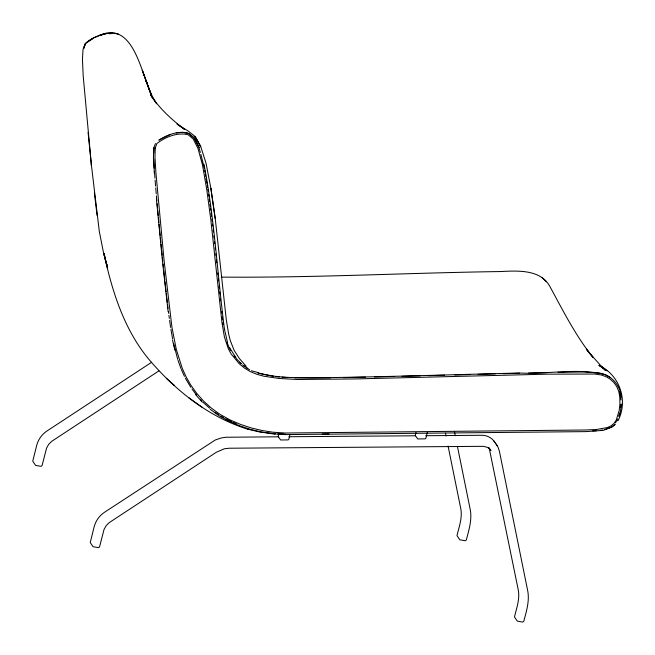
<?xml version="1.0" encoding="UTF-8"?>
<svg xmlns="http://www.w3.org/2000/svg" width="655" height="655" viewBox="0 0 655 655"><rect width="100%" height="100%" fill="white"/><g stroke="black" fill="none" stroke-linecap="round" stroke-linejoin="round"><path stroke-width="0.98" d="M153.737 153.229L153.966 147.596L155.44 143.543M153.835 147.662L153.434 157.077L154.334 173.37M620.604 407.525L620.924 404.716M621.349 403.971L620.596 410.57L619.131 416.465M618.836 416.154L619.564 413.24M278.195 436.41L278.915 433.512M289.952 434.674L288.765 439.407L288.077 439.906L280.627 439.988L278.596 437.106M415.27 435.362L415.982 432.513M427.314 432.464L425.84 438.359L425.152 438.858L417.702 438.94L415.671 436.058M83.725 48.429L85.518 43.558L93.714 37.998L88.81 40.864M83.717 48.47L85.518 43.558M616.879 420.731L617.665 418.897M617.968 420.764C628.587 400.696 619.564 374.619 598.875 365.433L607.07 370.828M615.364 422.819L616.371 421.427M614.587 424.645L611.426 427.257L603.132 430.368L585.914 431.62L284.737 434.592L272.537 433.766L261.844 432.128L250.84 429.492L239.853 425.881L229.16 421.288L219.196 415.778L210.239 409.342M615.389 424.301L612.163 426.904L604.483 429.713M151.616 362.281L46.923 431.031C41.805 434.404 38.096 439.775 36.614 445.703L32.75 461.194L35.575 465.386L41.019 466.344L42.059 465.582L46.579 448.077L48.658 444.377L51.622 441.388L158.846 370.927M158.936 140.047C167.68 134.643 178.447 130.37 188.763 133.358L194.216 137.886L199.251 147.572M159.001 140.096L169.801 134.701M94.566 37.63L99.683 35.427L106.184 33.618L112.668 33.037M600.569 430.269L602.559 430.057M176.261 132.908L182.704 132.326L187.6 133.252M109.107 33.765L111.866 33.52M592.701 430.843L596.599 430.695M454.75 374.955L469.946 374.554M478.052 374.341L495.27 373.89M503.376 373.677L519.587 373.252M393.892 376.502L374.578 376.952M402.006 376.306L420.256 375.855M428.378 375.642L444.606 375.217M528.708 373.031L546.95 372.589M365.416 377.165L343.408 377.607M557.962 372.359L584.154 371.966L599.751 373.014M322.194 434.052L329.121 433.938M330.562 377.845L294.766 377.837M278.686 436.803L226.049 437.245L221.325 437.933L215.184 440.037L104.407 512.341C99.29 515.722 95.589 521.085 94.099 527.021L90.234 542.504L93.059 546.696L98.504 547.654L99.544 546.9L104.063 529.387L106.143 525.695L109.107 522.706L216.33 452.245L224.321 448.79L229.111 448.225L483.349 446.325L487.738 447.422L490.939 450.493L488.712 447.34M288.896 436.729L415.516 435.78M425.734 435.706L481.892 435.28C487.124 435.198 492.216 438.015 494.951 442.469M277.867 433.921L285.58 434.273M221.562 277.106C314.392 277.892 407.181 272.865 500.002 271.563C517.475 270.769 541.218 268.877 550.446 287.52C563.431 311.412 575.786 335.999 592.914 357.27L586.356 349.164L590.147 353.847M275.37 433.79L259.601 431.981L247.647 429.164M278.26 433.954L283.607 434.257M271.162 433.528L275.133 433.757M282.149 377.165L287.627 377.583M273.553 376.281L258.086 373.162M275.501 376.502L279.407 376.952M113.659 33.217L118.645 34.175M257.554 372.679C275.084 377.935 293.628 377.657 311.739 377.82C381.071 377.067 450.378 374.685 519.693 373.023C547.965 374.464 577.849 367.611 605.515 374.693C614.292 378.721 620.621 387.506 621.218 397.208M251.405 370.705L258.07 372.58M248.425 429.41C209.207 417.399 175.753 390.789 149.389 359.939C124.949 330.8 112.996 294.005 104.792 257.481L107.682 267.805M600.676 373.145L605.359 374.807L609.87 377.395M231.804 421.861L225.844 418.889M233.573 422.614L236.226 423.752M220.874 416.146L223.363 417.513M602.191 367.52L605.564 369.813L599.333 364.958L603.083 368.257L589.115 352.578M188.607 397.618L201.904 407.115M243.979 365.793L249.645 369.854M215.167 412.322L218.41 414.648M246.19 367.488L247.664 368.618M188.583 133.44L193.986 137.959L198.522 146.753M241.466 363.844L236.275 358.621M239.894 362.436L241.269 363.631M242.645 364.819L244.7 366.612M170.988 382.536L174.279 385.443L166.313 378.303M603.132 368.282L601.732 367.013L605.457 370.411M203.115 402.317L209.584 408.171M604.426 369.461L605.613 370.542M542.225 277.745L546.393 281.773M246.223 366.333L239.46 358.629L234.13 350.351L230.306 340.584L228.775 334.639L226.335 320.123L215.192 218.115L210.869 188.288L206.079 163.365L200.692 146.417L194.797 136.24L188.427 131.188L177.047 124.073L184.464 129.371C171.602 119.497 159.329 108.419 150.453 94.713L155.939 102.769M196.762 395.325L192.005 389.005M200.52 399.55L201.765 400.958M195.395 394.375L202.305 402.154M234.089 355.821L235.129 357.245M236.078 357.876L229.618 347.731M190.834 387.375L185.332 378.131M496.04 444.025L498.127 447.373L499.421 451.328L527.521 589.827C529.903 600.43 526.456 611.156 523.779 621.308L522.739 622.07L517.286 621.112L514.47 616.92C516.631 607.938 520.217 598.523 518.105 589.132L489.26 448.364M493.813 440.872L497.178 445.621M155.644 102.27L156.619 103.727M155.153 101.451L151.706 95.155L145.762 80.336L151.813 96.522M229.651 348.681L230.601 350.4M181.312 369.395L184.456 376.412M226.998 342.303L229.185 347.821M147.694 85.576L151.976 97.014M148.546 87.336L142.258 70.241L151.854 96.604M146.859 82.792C139.163 63.208 129.78 22.254 99.969 35.165L106.847 33.364C98.962 35.051 91.102 38.088 85.142 43.664L83.038 49.477L82.44 59.318L83.201 75.972L91.413 165.338L88.089 132.441M178.021 360.283L180.919 368.519M91.291 164.176L99.323 231.559L103.76 253.96L107.477 267.109M198.973 147.637L200.34 152.5M200.888 154.449L204.327 168.22M177.693 359.366L173.567 343.343M227.449 342.229L224.469 329.375M103.76 253.96L104.178 255.466M106.446 263.588L106.863 265.095M104.931 257.227L104.03 253.288L107.224 267.355M172.486 339.912L174.787 350.032M454.472 431.792L455.274 435.78M457.501 446.735L470.028 508.517C472.419 519.112 468.972 529.846 466.294 539.998L465.255 540.752L459.802 539.794L456.977 535.602C459.147 526.62 462.733 517.204 460.612 507.822L448.085 446.055M445.457 433.111L446.063 436.099M619.9 391.657L620.965 399.951M203.967 164.184C214.504 218.762 217.37 274.396 224.477 329.432M204.671 170.226L205.023 172.24M205.375 174.255L205.727 176.269M206.071 178.283L206.947 183.318M207.299 185.332L207.651 187.346M170.922 329.301L172.568 338.725M223.003 322.604L223.281 324.544M215.167 218.573L210.869 188.288L210.926 188.722M168.368 311.338L168.646 313.344M168.924 315.358L169.342 318.371M169.62 320.377L170.595 327.41M208.003 189.361L208.265 191.35M208.658 194.33L208.929 196.32M209.322 199.3L209.592 201.29M209.985 204.278L210.255 206.259M210.517 208.249L210.779 210.239M211.18 213.219L211.581 216.207M166.059 291.753L165.617 287.815M166.288 293.71L167.328 302.528M167.565 304.485L168.024 308.399M168.114 311.551L162.489 261.304L156.43 198.907M97.087 215.487L94.402 192.832L94.533 193.962M221.685 311.354L221.898 313.221M222.323 316.954L222.643 319.763M211.974 219.188L212.195 221.161M212.531 224.108L212.752 226.081M213.194 230.02L213.424 231.985M213.866 235.923L214.087 237.896M214.529 241.834L214.758 243.799M215.2 247.737L215.421 249.711M163.054 264.096L163.373 267.06M163.701 270.024L164.765 279.906M164.978 281.887L165.404 285.842M215.839 253.747L216.044 255.769M216.453 259.806L216.764 262.835M217.796 272.922L218.009 274.944M220.416 298.901L220.612 300.817M159.632 230.413L160.131 235.366M160.328 237.347L160.835 242.301M161.032 244.282L161.433 248.245M161.638 250.226L162.137 255.18M162.334 257.161L162.735 261.124M218.41 278.964L218.614 280.97M219.114 285.973L219.319 287.979M219.72 291.983L219.916 293.98M156.832 200.749L156.398 195.829M157.11 203.713L157.487 207.668M157.765 210.632L158.223 215.577M158.412 217.558L158.878 222.503M159.067 224.477L159.533 229.422M154.932 178.168L154.408 171.225M155.096 180.125L155.579 186.012M155.743 187.977L156.234 193.864M153.712 159.018L154.228 168.171M155.26 147.989L154.973 157.036L155.947 173.059L164.135 260.936L171.938 327.32L176.342 349.573L182.205 368.184L186.11 376.879L190.892 385.246L196.713 393.36L203.558 401.056L211.418 408.163L220.276 414.517L230.126 419.953L240.647 424.456L251.52 428.018L262.426 430.605L273.045 432.218L285.187 433.029L585.938 429.991L596.451 429.5L607.512 427.518L611.09 425.816L613.964 423.441L616.216 420.183L619.229 410.325L619.917 404.069L619.843 397.667L618.836 391.641L616.748 386.556L613.76 382.364L610.059 379.057L605.834 376.6L601.282 374.971L594.773 374.038L547.31 374.161L356.214 378.918L297.616 379.491L279.063 378.459L263.678 376.175L256.703 374.242L250.275 371.59L244.462 368.061L239.304 363.828L231.182 353.995L228.317 348.755L224.411 337.014L221.93 322.293L210.795 219.548L206.784 189.729L202.436 164.659L197.933 148.325L193.168 138.942L188.05 134.701C177.055 132.146 165.6 136.969 156.889 143.511L155.26 147.989M195.051 136.559L200.676 146.663L195.051 136.559"/></g></svg>
